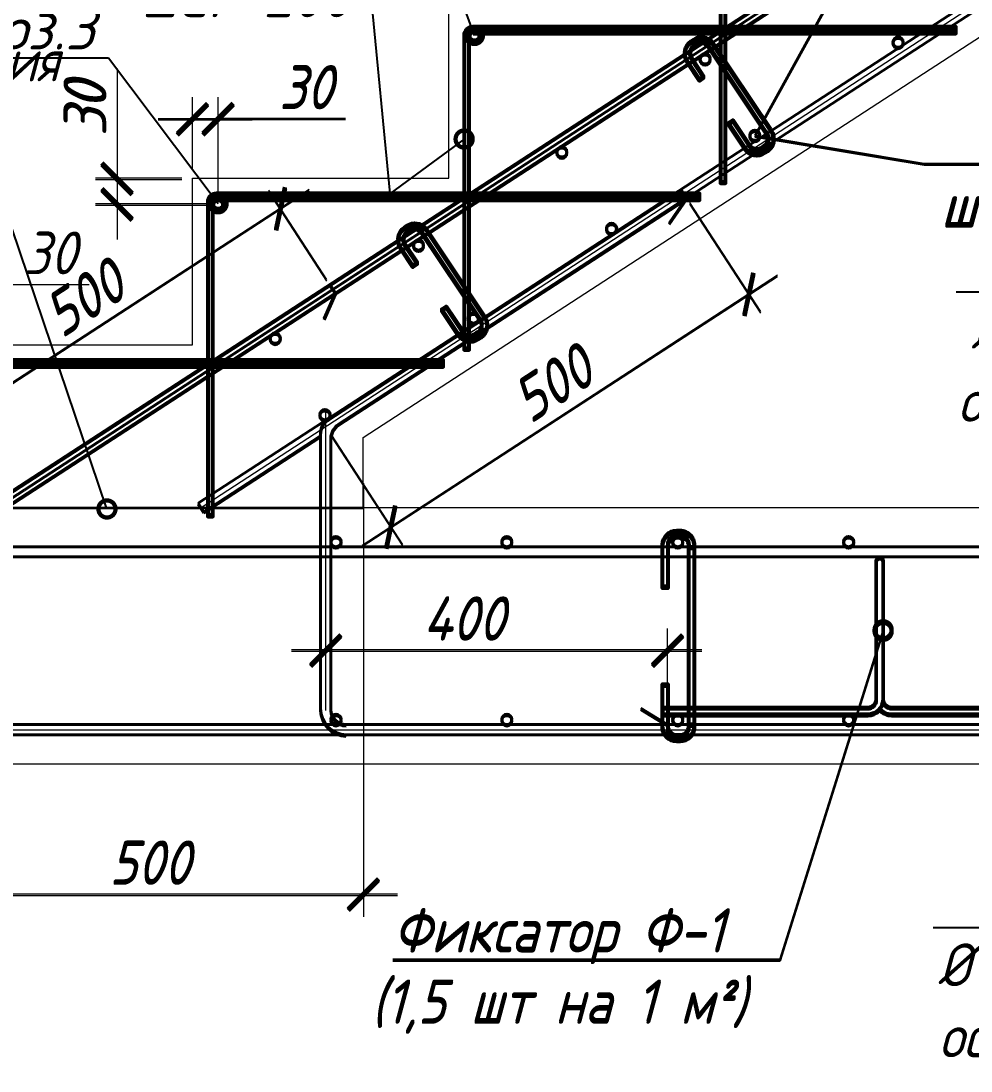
# Model space of a CAD drawing. Header units: millimetres. Extents: x 504091 to 2165846, y 135022 to 442887.
# Drawn here: x 1540402 to 1541514, y 249267 to 250496 of the extents above; entities that cross this region are included whole.
import ezdxf
from ezdxf import colors
from ezdxf.entities.mleader import LeaderData, LeaderLine
from ezdxf.math import Vec2, Vec3

# ---------------------------------------------------------------- set-up
doc = ezdxf.new("R2010")
doc.units = ezdxf.units.MM
doc.layers.get('Defpoints').update_dxf_attribs({"color": 255})
doc.layers.add('!Defpoints', color=255, linetype='Continuous', lineweight=5, plot=False)
for name, color, linetype, lineweight in [('Арматура 12', 26, 'Continuous', 50), ('К_Арматура 8', 134, 'Continuous', 50), ('КР_Арматура 12', 174, 'Continuous', 40), ('Монолит тонкий', 204, 'Continuous', 9), ('Размер', 7, 'Continuous', 13), ('Размеры КР', 164, 'Continuous', 9)]:
    doc.layers.add(name, color=color, linetype=linetype, lineweight=lineweight)
doc.layers.add('Контур', color=7, linetype='Continuous')
doc.styles.add('GOST 2.304_new', font='isocpeur.ttf', dxfattribs={"width": 0.9, "oblique": 15})
doc.linetypes.add('зигзаг', pattern='A,0.00254,-5.08,[131,ltypeshp.shx,S=5.08,R=0,X=-5.08,Y=0],-10.16,[131,ltypeshp.shx,S=5.08,R=180,X=5.08,Y=0],-5.08', length=20.32254)
doc.dimstyles.new('SPDS 1_20', dxfattribs={"dimscale": 20, "dimtxt": 2.5, "dimasz": 1.77, "dimexe": 1.25, "dimexo": 0.625, "dimtad": 1, "dimdec": 0, "dimrnd": 0.001, "dimtxsty": 'GOST 2.304_new', "dimblk": 'ARCHTICK', "dimcen": 2.5, "dimdle": 2, "dimclrt": 256, "dimadec": 0, "dimazin": 2, "dimtfac": 0.75, "dimtdec": 0, "dimtmove": 1, "dimatfit": 3, "dimfxl": 0, "dimtolj": 1, "dimlwd": 9, "dimlwe": 9, "dimarcsym": 0})

# ---------------------------------------------------------------- blocks, each defined once
blk = doc.blocks.new('_DotSmall')
at = {"color": 0, "linetype": 'ByBlock', "lineweight": 35, "const_width": 0.5}
blk.add_lwpolyline([(-0.0625, 0, 1), (0.0625, 0, 1)], format="xyb", close=True, dxfattribs=at)
blk = doc.blocks.new('_ArchTick')
at = {"color": 0, "linetype": 'ByBlock', "const_width": 0.15}
blk.add_lwpolyline([(-0.5, -0.5), (0.5, 0.5)], dxfattribs=at)
blk = doc.blocks.new('*D5009')
at = {"layer": 'Defpoints', "color": 0, "lineweight": 20, "transparency": 16777216}
for p in [(1540758.7, 249760), (1540758.7, 249740.8), (1541158.7, 249663.6)]:
    blk.add_point(p, dxfattribs=at)
at = {"layer": 'Контур', "color": 0, "lineweight": 9, "transparency": 16777216}
for p, q in [((1540758.7, 249753.3), (1540758.7, 249785)), ((1541158.7, 249676.1), (1541158.7, 249785)), ((1541198.7, 249760), (1540718.7, 249760))]:
    blk.add_line(p, q, dxfattribs=at)
at = {"layer": 'Контур', "color": 0, "lineweight": 9, "transparency": 16777216, "xscale": 35.4, "yscale": 35.4, "zscale": 35.4, "rotation": 180}
blk.add_blockref('_ArchTick', (1540758.7, 249760), dxfattribs=at)
at = {"layer": 'Контур', "color": 0, "lineweight": 9, "transparency": 16777216, "xscale": 35.4, "yscale": 35.4, "zscale": 35.4}
blk.add_blockref('_ArchTick', (1541158.7, 249760), dxfattribs=at)
at = {"layer": 'Контур', "lineweight": 20, "transparency": 16777216, "insert": (1540920.4, 249797.5), "char_height": 50, "attachment_point": 5, "style": 'GOST 2.304_new'}
blk.add_mtext('\\A1;400', dxfattribs=at)
blk = doc.blocks.new('*D5010')
at = {"layer": 'Defpoints', "color": 0, "lineweight": 20, "transparency": 16777216}
for p in [(1540302.7, 250021.8), (1540802.7, 249967.5), (1540802.7, 249474.4)]:
    blk.add_point(p, dxfattribs=at)
at = {"layer": 'Размеры КР', "color": 0, "lineweight": 9, "transparency": 16777216}
for p, q in [((1540302.7, 250009.3), (1540302.7, 249449.4)), ((1540802.7, 249955), (1540802.7, 249449.4)), ((1540262.7, 249474.4), (1540842.7, 249474.4))]:
    blk.add_line(p, q, dxfattribs=at)
at = {"layer": 'Размеры КР', "color": 0, "lineweight": 9, "transparency": 16777216, "xscale": 35.4, "yscale": 35.4, "zscale": 35.4, "rotation": 180}
blk.add_blockref('_ArchTick', (1540302.7, 249474.4), dxfattribs=at)
at = {"layer": 'Размеры КР', "color": 0, "lineweight": 9, "transparency": 16777216, "xscale": 35.4, "yscale": 35.4, "zscale": 35.4}
blk.add_blockref('_ArchTick', (1540802.7, 249474.4), dxfattribs=at)
at = {"layer": 'Размеры КР', "lineweight": 20, "transparency": 16777216, "insert": (1540552.7, 249511.9), "char_height": 50, "attachment_point": 5, "style": 'GOST 2.304_new'}
blk.add_mtext('\\A1;500', dxfattribs=at)
blk = doc.blocks.new('A$C087e266e')
at = {"layer": 'К_Арматура 8', "ltscale": 40}
for p, q in [((-29.1, 68.4), (-29.1, -93.2)), ((-21.1, 68.4), (-21.1, -93.2)), ((-279.1, -103.2), (-39.1, -103.2)), ((-279.1, -103.2), (-279.1, -111.2)), ((228.9, -103.2), (-11.1, -103.2)), ((228.9, -103.2), (228.9, -111.2)), ((-279.1, -111.2), (-39.1, -111.2)), ((228.9, -111.2), (-11.1, -111.2))]:
    blk.add_line(p, q, dxfattribs=at)
for centre, radius, start, end in [((-25.1, 68.4), 4, 0, 180), ((-39.1, -93.2), 10, 270, 0), ((-11.1, -93.2), 18, 180, 270), ((-11.1, -93.2), 10, 180, 270), ((-39.1, -93.2), 18, 270, 321.0576)]:
    blk.add_arc(centre, radius, start, end, dxfattribs=at)
blk = doc.blocks.new('*D5028')
at = {"layer": 'Defpoints', "color": 0, "lineweight": 20, "transparency": 16777216}
for p in [(1540632.7, 250381.8), (1540602.7, 250311.9), (1540632.7, 250281.9)]:
    blk.add_point(p, dxfattribs=at)
at = {"layer": 'Контур', "color": 0, "lineweight": 9, "transparency": 16777216}
for p, q in [((1540602.7, 250324.4), (1540602.7, 250406.8)), ((1540632.7, 250294.4), (1540632.7, 250406.8)), ((1540562.7, 250381.8), (1540672.7, 250381.8)), ((1540781.7, 250381.8), (1540632.7, 250381.8))]:
    blk.add_line(p, q, dxfattribs=at)
at = {"layer": 'Контур', "color": 0, "lineweight": 9, "transparency": 16777216, "xscale": 35.4, "yscale": 35.4, "zscale": 35.4, "rotation": 180}
blk.add_blockref('_ArchTick', (1540602.7, 250381.8), dxfattribs=at)
at = {"layer": 'Контур', "color": 0, "lineweight": 9, "transparency": 16777216, "xscale": 35.4, "yscale": 35.4, "zscale": 35.4}
blk.add_blockref('_ArchTick', (1540632.7, 250381.8), dxfattribs=at)
at = {"layer": 'Контур', "lineweight": 20, "transparency": 16777216, "insert": (1540735.5, 250419.3), "char_height": 50, "attachment_point": 5, "style": 'GOST 2.304_new'}
blk.add_mtext('\\A1;30', dxfattribs=at)
blk = doc.blocks.new('*D5029')
at = {"layer": 'Defpoints', "color": 0, "lineweight": 20, "transparency": 16777216}
for p in [(1540602.7, 250311.9), (1540514.4, 250281.9), (1540632.7, 250281.9)]:
    blk.add_point(p, dxfattribs=at)
at = {"layer": 'Контур', "color": 0, "lineweight": 9, "transparency": 16777216}
for p, q in [((1540514.4, 250440.3), (1540514.4, 250311.9)), ((1540514.4, 250351.9), (1540514.4, 250241.9)), ((1540590.2, 250311.9), (1540489.4, 250311.9)), ((1540620.2, 250281.9), (1540489.4, 250281.9))]:
    blk.add_line(p, q, dxfattribs=at)
at = {"layer": 'Контур', "color": 0, "lineweight": 9, "transparency": 16777216, "xscale": 35.4, "yscale": 35.4, "zscale": 35.4}
for p, rotation in [((1540514.4, 250311.9), 90), ((1540514.4, 250281.9), 270)]:
    blk.add_blockref('_ArchTick', p, dxfattribs=dict(at, rotation=rotation))
at = {"layer": 'Контур', "lineweight": 20, "transparency": 16777216, "insert": (1540476.9, 250394.1), "char_height": 50, "attachment_point": 5, "rotation": 90, "style": 'GOST 2.304_new'}
blk.add_mtext('\\A1;30', dxfattribs=at)
blk = doc.blocks.new('*D5038')
at = {"layer": 'Defpoints', "color": 0, "lineweight": 20, "transparency": 16777216}
for p in [(1540332.7, 250186.9), (1540302.7, 250116.9), (1540332.7, 250086.9)]:
    blk.add_point(p, dxfattribs=at)
at = {"layer": 'Контур', "color": 0, "lineweight": 9, "transparency": 16777216}
for p, q in [((1540302.7, 250129.4), (1540302.7, 250211.9)), ((1540332.7, 250099.4), (1540332.7, 250211.9)), ((1540262.7, 250186.9), (1540372.7, 250186.9)), ((1540481.7, 250186.9), (1540332.7, 250186.9))]:
    blk.add_line(p, q, dxfattribs=at)
at = {"layer": 'Контур', "color": 0, "lineweight": 9, "transparency": 16777216, "xscale": 35.4, "yscale": 35.4, "zscale": 35.4, "rotation": 180}
blk.add_blockref('_ArchTick', (1540302.7, 250186.9), dxfattribs=at)
at = {"layer": 'Контур', "color": 0, "lineweight": 9, "transparency": 16777216, "xscale": 35.4, "yscale": 35.4, "zscale": 35.4}
blk.add_blockref('_ArchTick', (1540332.7, 250186.9), dxfattribs=at)
at = {"layer": 'Контур', "lineweight": 20, "transparency": 16777216, "insert": (1540435.5, 250224.4), "char_height": 50, "attachment_point": 5, "style": 'GOST 2.304_new'}
blk.add_mtext('\\A1;30', dxfattribs=at)
blk = doc.blocks.new('*D5052')
at = {"layer": 'Defpoints', "color": 0, "lineweight": 20, "transparency": 16777216}
for p in [(1540766.9, 250182.9), (1540286.6, 250004.4), (1540347.7, 249910.4)]:
    blk.add_point(p, dxfattribs=at)
at = {"layer": 'Размеры КР', "color": 0, "lineweight": 9, "transparency": 16777216}
for p, q in [((1540739.3, 250298.7), (1540253, 249982.6)), ((1540760.1, 250193.4), (1540692.2, 250297.8)), ((1540340.8, 249920.9), (1540272.9, 250025.4))]:
    blk.add_line(p, q, dxfattribs=at)
at = {"layer": 'Размеры КР', "color": 0, "lineweight": 9, "transparency": 16777216, "xscale": 35.4, "yscale": 35.4, "zscale": 35.4}
for p, rotation in [((1540705.8, 250276.9), 33.01986068878761), ((1540286.6, 250004.4), 213.0198606887876)]:
    blk.add_blockref('_ArchTick', p, dxfattribs=dict(at, rotation=rotation))
at = {"layer": 'Размеры КР', "lineweight": 20, "transparency": 16777216, "insert": (1540475.7, 250172.1), "char_height": 50, "attachment_point": 5, "rotation": 33.0199, "style": 'GOST 2.304_new'}
blk.add_mtext('\\A1;500', dxfattribs=at)
blk = doc.blocks.new('*D5053')
at = {"layer": 'Defpoints', "color": 0, "lineweight": 20, "transparency": 16777216}
for p in [(1541177.8, 250293.9), (1541253.9, 250176.8), (1540758.7, 250021.5)]:
    blk.add_point(p, dxfattribs=at)
at = {"layer": 'Размеры КР', "color": 0, "lineweight": 9, "transparency": 16777216}
for p, q in [((1541184.6, 250283.4), (1541267.5, 250155.8)), ((1540801.2, 249882.6), (1541287.4, 250198.6)), ((1540765.5, 250011), (1540848.4, 249883.4))]:
    blk.add_line(p, q, dxfattribs=at)
at = {"layer": 'Размеры КР', "color": 0, "lineweight": 9, "transparency": 16777216, "xscale": 35.4, "yscale": 35.4, "zscale": 35.4}
for p, rotation in [((1541253.9, 250176.8), 33.01986068879514), ((1540834.8, 249904.4), 213.0198606887951)]:
    blk.add_blockref('_ArchTick', p, dxfattribs=dict(at, rotation=rotation))
at = {"layer": 'Размеры КР', "lineweight": 20, "transparency": 16777216, "insert": (1541023.9, 250072), "char_height": 50, "attachment_point": 5, "rotation": 33.0199, "style": 'GOST 2.304_new'}
blk.add_mtext('\\A1;500', dxfattribs=at)
blk = doc.blocks.new('*D5059')
at = {"layer": 'Defpoints', "color": 0, "lineweight": 20, "transparency": 16777216}
for p in [(1540758.7, 249758.2), (1540758.7, 249739), (1541158.7, 249661.8)]:
    blk.add_point(p, dxfattribs=at)
at = {"layer": 'Контур', "color": 0, "lineweight": 9, "transparency": 16777216}
for p, q in [((1540758.7, 249751.5), (1540758.7, 249783.2)), ((1541158.7, 249674.3), (1541158.7, 249783.2)), ((1541198.7, 249758.2), (1540718.7, 249758.2))]:
    blk.add_line(p, q, dxfattribs=at)
at = {"layer": 'Контур', "color": 0, "lineweight": 9, "transparency": 16777216, "xscale": 35.4, "yscale": 35.4, "zscale": 35.4, "rotation": 180}
blk.add_blockref('_ArchTick', (1540758.7, 249758.2), dxfattribs=at)
at = {"layer": 'Контур', "color": 0, "lineweight": 9, "transparency": 16777216, "xscale": 35.4, "yscale": 35.4, "zscale": 35.4}
blk.add_blockref('_ArchTick', (1541158.7, 249758.2), dxfattribs=at)
at = {"layer": 'Контур', "lineweight": 20, "transparency": 16777216, "insert": (1540920.4, 249795.7), "char_height": 50, "attachment_point": 5, "style": 'GOST 2.304_new'}
blk.add_mtext('\\A1;400', dxfattribs=at)
blk = doc.blocks.new('*D5060')
at = {"layer": 'Defpoints', "color": 0, "lineweight": 20, "transparency": 16777216}
for p in [(1540302.7, 250020), (1540802.7, 249965.7), (1540802.7, 249472.6)]:
    blk.add_point(p, dxfattribs=at)
at = {"layer": 'Размеры КР', "color": 0, "lineweight": 9, "transparency": 16777216}
for p, q in [((1540302.7, 250007.5), (1540302.7, 249447.6)), ((1540802.7, 249953.2), (1540802.7, 249447.6)), ((1540262.7, 249472.6), (1540842.7, 249472.6))]:
    blk.add_line(p, q, dxfattribs=at)
at = {"layer": 'Размеры КР', "color": 0, "lineweight": 9, "transparency": 16777216, "xscale": 35.4, "yscale": 35.4, "zscale": 35.4, "rotation": 180}
blk.add_blockref('_ArchTick', (1540302.7, 249472.6), dxfattribs=at)
at = {"layer": 'Размеры КР', "color": 0, "lineweight": 9, "transparency": 16777216, "xscale": 35.4, "yscale": 35.4, "zscale": 35.4}
blk.add_blockref('_ArchTick', (1540802.7, 249472.6), dxfattribs=at)
at = {"layer": 'Размеры КР', "lineweight": 20, "transparency": 16777216, "insert": (1540552.7, 249510.1), "char_height": 50, "attachment_point": 5, "style": 'GOST 2.304_new'}
blk.add_mtext('\\A1;500', dxfattribs=at)
blk = doc.blocks.new('*D5061')
at = {"layer": 'Defpoints', "color": 0, "lineweight": 20, "transparency": 16777216}
for p in [(1540632.7, 250380), (1540602.7, 250310.1), (1540632.7, 250280.1)]:
    blk.add_point(p, dxfattribs=at)
at = {"layer": 'Контур', "color": 0, "lineweight": 9, "transparency": 16777216}
for p, q in [((1540602.7, 250322.6), (1540602.7, 250405)), ((1540632.7, 250292.6), (1540632.7, 250405)), ((1540562.7, 250380), (1540672.7, 250380)), ((1540781.7, 250380), (1540632.7, 250380))]:
    blk.add_line(p, q, dxfattribs=at)
at = {"layer": 'Контур', "color": 0, "lineweight": 9, "transparency": 16777216, "xscale": 35.4, "yscale": 35.4, "zscale": 35.4, "rotation": 180}
blk.add_blockref('_ArchTick', (1540602.7, 250380), dxfattribs=at)
at = {"layer": 'Контур', "color": 0, "lineweight": 9, "transparency": 16777216, "xscale": 35.4, "yscale": 35.4, "zscale": 35.4}
blk.add_blockref('_ArchTick', (1540632.7, 250380), dxfattribs=at)
at = {"layer": 'Контур', "lineweight": 20, "transparency": 16777216, "insert": (1540735.5, 250417.5), "char_height": 50, "attachment_point": 5, "style": 'GOST 2.304_new'}
blk.add_mtext('\\A1;30', dxfattribs=at)
blk = doc.blocks.new('*D5062')
at = {"layer": 'Defpoints', "color": 0, "lineweight": 20, "transparency": 16777216}
for p in [(1540602.7, 250310.1), (1540514.4, 250280.1), (1540632.7, 250280.1)]:
    blk.add_point(p, dxfattribs=at)
at = {"layer": 'Контур', "color": 0, "lineweight": 9, "transparency": 16777216}
for p, q in [((1540514.4, 250438.5), (1540514.4, 250310.1)), ((1540514.4, 250350.1), (1540514.4, 250240.1)), ((1540590.2, 250310.1), (1540489.4, 250310.1)), ((1540620.2, 250280.1), (1540489.4, 250280.1))]:
    blk.add_line(p, q, dxfattribs=at)
at = {"layer": 'Контур', "color": 0, "lineweight": 9, "transparency": 16777216, "xscale": 35.4, "yscale": 35.4, "zscale": 35.4}
for p, rotation in [((1540514.4, 250310.1), 90), ((1540514.4, 250280.1), 270)]:
    blk.add_blockref('_ArchTick', p, dxfattribs=dict(at, rotation=rotation))
at = {"layer": 'Контур', "lineweight": 20, "transparency": 16777216, "insert": (1540476.9, 250392.3), "char_height": 50, "attachment_point": 5, "rotation": 90, "style": 'GOST 2.304_new'}
blk.add_mtext('\\A1;30', dxfattribs=at)
blk = doc.blocks.new('*D5056')
at = {"layer": 'Defpoints', "color": 0, "lineweight": 20, "transparency": 16777216}
for p in [(1540766.9, 250181.1), (1540286.6, 250002.6), (1540347.7, 249908.6)]:
    blk.add_point(p, dxfattribs=at)
at = {"layer": 'Размеры КР', "color": 0, "lineweight": 9, "transparency": 16777216}
for p, q in [((1540739.3, 250296.9), (1540253, 249980.8)), ((1540760.1, 250191.5), (1540692.2, 250296)), ((1540340.8, 249919.1), (1540272.9, 250023.6))]:
    blk.add_line(p, q, dxfattribs=at)
at = {"layer": 'Размеры КР', "color": 0, "lineweight": 9, "transparency": 16777216, "xscale": 35.4, "yscale": 35.4, "zscale": 35.4}
for p, rotation in [((1540705.8, 250275.1), 33.01986068878761), ((1540286.6, 250002.6), 213.0198606887876)]:
    blk.add_blockref('_ArchTick', p, dxfattribs=dict(at, rotation=rotation))
at = {"layer": 'Размеры КР', "lineweight": 20, "transparency": 16777216, "insert": (1540475.7, 250170.3), "char_height": 50, "attachment_point": 5, "rotation": 33.0199, "style": 'GOST 2.304_new'}
blk.add_mtext('\\A1;500', dxfattribs=at)
blk = doc.blocks.new('*D5057')
at = {"layer": 'Defpoints', "color": 0, "lineweight": 20, "transparency": 16777216}
for p in [(1541177.8, 250292.1), (1541253.9, 250174.9), (1540758.7, 250019.7)]:
    blk.add_point(p, dxfattribs=at)
at = {"layer": 'Размеры КР', "color": 0, "lineweight": 9, "transparency": 16777216}
for p, q in [((1541184.6, 250281.6), (1541267.5, 250154)), ((1540801.2, 249880.8), (1541287.4, 250196.7)), ((1540765.5, 250009.2), (1540848.4, 249881.6))]:
    blk.add_line(p, q, dxfattribs=at)
at = {"layer": 'Размеры КР', "color": 0, "lineweight": 9, "transparency": 16777216, "xscale": 35.4, "yscale": 35.4, "zscale": 35.4}
for p, rotation in [((1541253.9, 250174.9), 33.01986068879514), ((1540834.8, 249902.6), 213.0198606887951)]:
    blk.add_blockref('_ArchTick', p, dxfattribs=dict(at, rotation=rotation))
at = {"layer": 'Размеры КР', "lineweight": 20, "transparency": 16777216, "insert": (1541023.9, 250070.2), "char_height": 50, "attachment_point": 5, "rotation": 33.0199, "style": 'GOST 2.304_new'}
blk.add_mtext('\\A1;500', dxfattribs=at)

msp = doc.modelspace()

# ---------------------------------------------------------------- linework, layer by layer
at = {"layer": '!Defpoints', "lineweight": 15, "ltscale": 100}
for p, q in [((1540347.6576, 249910.4127), (1543065.3933, 251676.6706)), ((1540347.6576, 249908.5884), (1543065.3933, 251674.8462)), ((1540612.7292, 249926.6706), (1543305.449, 251676.6706)), ((1540758.6667, 249690.9525), (1540758.6667, 250039.9623)), ((1540758.6667, 249689.1281), (1540758.6667, 250038.138)), ((1536942.2579, 249666.4674), (1544062.6958, 249666.4674))]:
    msp.add_line(p, q, dxfattribs=at)
at = {"layer": 'Арматура 12', "lineweight": 53, "ltscale": 20}
for points in [[(1541232.6576, 250677.8198), (1541796.0467, 250677.8198), (1541796.0467, 250683.8198), (1541230.6576, 250683.8198, 0.414213562), (1541220.6576, 250673.8198), (1541220.6576, 250307.7735), (1541226.6576, 250307.7735), (1541226.6576, 250671.8198)], [(1541232.6576, 250675.9955), (1541796.0467, 250675.9955), (1541796.0467, 250681.9955), (1541230.6576, 250681.9955, 0.414213562), (1541220.6576, 250671.9955), (1541220.6576, 250305.9492), (1541226.6576, 250305.9492), (1541226.6576, 250669.9955)], [(1540932.6576, 250482.8496), (1541496.0467, 250482.8496), (1541496.0467, 250488.8496), (1540930.6576, 250488.8496, 0.414213562), (1540920.6576, 250478.8496), (1540920.6576, 250112.8033), (1540926.6576, 250112.8033), (1540926.6576, 250476.8496)], [(1540932.6576, 250481.0253), (1541496.0467, 250481.0253), (1541496.0467, 250487.0253), (1540930.6576, 250487.0253, 0.414213562), (1540920.6576, 250477.0253), (1540920.6576, 250110.979), (1540926.6576, 250110.979), (1540926.6576, 250475.0253)], [(1541206.0769, 250467.734, 0.385584486), (1541192.741, 250469.3234), (1541189.5448, 250467.1855, 0.414213562), (1541186.655, 250452.6202), (1541200.9207, 250431.0264), (1541195.9335, 250427.6906), (1541181.6678, 250449.2843, -0.414213562), (1541186.209, 250472.1727), (1541189.4052, 250474.3106, -0.394921318), (1541211.0613, 250471.074, -0.242110317)], [(1541206.0769, 250465.9097, 0.385584486), (1541192.741, 250467.4991), (1541189.5448, 250465.3612, 0.414213562), (1541186.655, 250450.7959), (1541200.9207, 250429.2021), (1541195.9335, 250425.8662), (1541181.6678, 250447.46, -0.414213562), (1541186.209, 250470.3484), (1541189.4052, 250472.4863, -0.394921318), (1541211.0613, 250469.2497, -0.242110317)], [(1541279.1367, 250369.3065), (1541280.1131, 250367.8468, -0.414213562), (1541275.5719, 250344.9585), (1541272.3757, 250342.8206, -0.414213562), (1541249.4873, 250347.3618), (1541230.1176, 250376.4925), (1541235.1048, 250379.8284), (1541254.4745, 250350.6976, 0.414213562), (1541269.0398, 250347.8078), (1541272.236, 250349.9457, 0.414213562), (1541275.1259, 250364.511), (1541274.1495, 250365.9707)], [(1541279.1367, 250367.4822), (1541280.1131, 250366.0225, -0.414213562), (1541275.5719, 250343.1341), (1541272.3757, 250340.9963, -0.414213562), (1541249.4873, 250345.5375), (1541230.1176, 250374.6682), (1541235.1048, 250378.0041), (1541254.4745, 250348.8733, 0.414213562), (1541269.0398, 250345.9835), (1541272.236, 250348.1213, 0.414213562), (1541275.1259, 250362.6867), (1541274.1495, 250364.1464)], [(1540632.6576, 250287.8795), (1541196.0467, 250287.8795), (1541196.0467, 250293.8795), (1540630.6576, 250293.8795, 0.414213562), (1540620.6576, 250283.8795), (1540620.6576, 249917.8332), (1540626.6576, 249917.8332), (1540626.6576, 250281.8795)], [(1540632.6576, 250286.0551), (1541196.0467, 250286.0551), (1541196.0467, 250292.0551), (1540630.6576, 250292.0551, 0.414213562), (1540620.6576, 250282.0551), (1540620.6576, 249916.0089), (1540626.6576, 249916.0089), (1540626.6576, 250280.0551)], [(1540870.6842, 250249.7621, 0.385584486), (1540857.3484, 250251.3515), (1540854.1522, 250249.2136, 0.414213562), (1540851.2623, 250234.6483), (1540865.528, 250213.0545), (1540860.5408, 250209.7187), (1540846.2751, 250231.3125, -0.414213562), (1540850.8163, 250254.2008), (1540854.0125, 250256.3387, -0.394921318), (1540875.6686, 250253.1021, -0.242110317)], [(1540870.6842, 250247.9378, 0.385584486), (1540857.3484, 250249.5272), (1540854.1522, 250247.3893, 0.414213562), (1540851.2623, 250232.824), (1540865.528, 250211.2302), (1540860.5408, 250207.8944), (1540846.2751, 250229.4881, -0.414213562), (1540850.8163, 250252.3765), (1540854.0125, 250254.5144, -0.394921318), (1540875.6686, 250251.2778, -0.242110317)], [(1540943.744, 250151.3346), (1540944.7204, 250149.8749, -0.414213562), (1540940.1792, 250126.9866), (1540936.983, 250124.8487, -0.414213562), (1540914.0946, 250129.3899), (1540894.7249, 250158.5206), (1540899.7121, 250161.8565), (1540919.0818, 250132.7258, 0.414213562), (1540933.6472, 250129.8359), (1540936.8433, 250131.9738, 0.414213562), (1540939.7332, 250146.5391), (1540938.7568, 250147.9988)], [(1540943.744, 250149.5103), (1540944.7204, 250148.0506, -0.414213562), (1540940.1792, 250125.1623), (1540936.983, 250123.0244, -0.414213562), (1540914.0946, 250127.5656), (1540894.7249, 250156.6963), (1540899.7121, 250160.0322), (1540919.0818, 250130.9014, 0.414213562), (1540933.6472, 250128.0116), (1540936.8433, 250130.1495, 0.414213562), (1540939.7332, 250144.7148), (1540938.7568, 250146.1745)], [(1540332.6576, 250092.9093), (1540896.0467, 250092.9093), (1540896.0467, 250098.9093), (1540330.6576, 250098.9093, 0.414213562), (1540320.6576, 250088.9093), (1540320.6576, 249926.6706), (1540326.6576, 249926.6706), (1540326.6576, 250086.9093)], [(1540332.6576, 250091.085), (1540896.0467, 250091.085), (1540896.0467, 250097.085), (1540330.6576, 250097.085, 0.414213562), (1540320.6576, 250087.085), (1540320.6576, 249924.8462), (1540326.6576, 249924.8462), (1540326.6576, 250085.085)], [(1541183.8076, 249880.6603, 0.468919726), (1541173.3076, 249893.5642), (1541169.4623, 249893.5642, 0.414213562), (1541158.9623, 249883.0642), (1541158.9623, 249834.1486), (1541152.9623, 249834.1486), (1541152.9623, 249883.0642, -0.414213562), (1541169.4623, 249899.5642), (1541173.3076, 249899.5642, -0.450955437), (1541189.8076, 249880.6603, -0.242110317)], [(1541183.8076, 249878.836, 0.468919726), (1541173.3076, 249891.7399), (1541169.4623, 249891.7399, 0.414213562), (1541158.9623, 249881.2399), (1541158.9623, 249832.3243), (1541152.9623, 249832.3243), (1541152.9623, 249881.2399, -0.414213562), (1541169.4623, 249897.7399), (1541173.3076, 249897.7399, -0.450955437), (1541189.8076, 249878.836, -0.242110317)], [(1541189.8076, 249672.6603), (1541189.8076, 249670.9042, -0.414213562), (1541173.3076, 249654.4042), (1541169.4623, 249654.4042, -0.414213562), (1541152.9623, 249670.9042), (1541152.9623, 249719.8341), (1541158.9623, 249719.8341), (1541158.9623, 249670.9042, 0.414213562), (1541169.4623, 249660.4042), (1541173.3076, 249660.4042, 0.414213562), (1541183.8076, 249670.9042), (1541183.8076, 249672.6603)], [(1541189.8076, 249670.836), (1541189.8076, 249669.0799, -0.414213562), (1541173.3076, 249652.5799), (1541169.4623, 249652.5799, -0.414213562), (1541152.9623, 249669.0799), (1541152.9623, 249718.0098), (1541158.9623, 249718.0098), (1541158.9623, 249669.0799, 0.414213562), (1541169.4623, 249658.5799), (1541173.3076, 249658.5799, 0.414213562), (1541183.8076, 249669.0799), (1541183.8076, 249670.836)]]:
    msp.add_lwpolyline(points, format="xyb", dxfattribs=at)
for points in [[(1541211.0613, 250471.074), (1541279.2315, 250369.1573)], [(1541274.2455, 250365.8197), (1541206.0769, 250467.734)], [(1541274.2455, 250363.9954), (1541206.0769, 250465.9097)], [(1541211.0613, 250469.2497), (1541279.2315, 250367.333)], [(1540938.8528, 250147.8478), (1540870.6842, 250249.7621)], [(1540875.6686, 250253.1021), (1540943.8388, 250151.1854)], [(1540875.6686, 250251.2778), (1540943.8388, 250149.3611)], [(1540938.8528, 250146.0235), (1540870.6842, 250247.9378)]]:
    msp.add_lwpolyline(points, dxfattribs=at)
for points in [[(1541183.8076, 249672.6603), (1541183.8076, 249880.6603), (1541189.8076, 249880.6603), (1541189.8076, 249672.6603)], [(1541183.8076, 249670.836), (1541183.8076, 249878.836), (1541189.8076, 249878.836), (1541189.8076, 249670.836)]]:
    msp.add_lwpolyline(points, close=True, dxfattribs=at)
for centre in [(1540932.6576, 250478.8795), (1540932.6576, 250477.0551), (1540632.6576, 250281.8795), (1540632.6576, 250280.0551)]:
    msp.add_circle(centre, 6, dxfattribs=at)
at = {"layer": 'КР_Арматура 12', "ltscale": 12}
for p, q in [((1540350.759, 249919.5841), (1542978.6479, 251627.4504)), ((1540350.759, 249917.7598), (1542978.6479, 251625.6261)), ((1540609.4596, 249931.7014), (1543218.758, 251627.4858)), ((1540362.759, 249913.0713), (1542982.2047, 251615.4504)), ((1540362.759, 249911.247), (1542982.2047, 251613.6261)), ((1540773.768, 250024.174), (1543222.2603, 251615.4504)), ((1541174.423, 250298.8714), (1541180.9621, 250288.8096)), ((1540761.7681, 250030.6868), (1541171.9075, 250297.2366)), ((1540761.7681, 250028.8625), (1541171.9075, 250295.4123)), ((1540773.7681, 250024.174), (1541183.9075, 250290.7238)), ((1540773.7681, 250022.3497), (1541183.9075, 250288.8995)), ((1541180.9621, 250288.8096), (1541160.4524, 250259.313)), ((1541180.9621, 250286.9853), (1541160.4524, 250257.4887)), ((1541174.423, 250297.0471), (1541180.9621, 250286.9853)), ((1540770.1681, 250177.8467), (1540763.6289, 250187.9085)), ((1540770.1681, 250177.8467), (1540756.755, 250147.8101)), ((1540770.1681, 250176.0224), (1540756.755, 250145.9858)), ((1540770.1681, 250176.0224), (1540763.6289, 250186.0841)), ((1540615.9988, 249921.6397), (1540752.6667, 250010.4602)), ((1540615.9988, 249919.8153), (1540752.6667, 250008.6359)), ((1540752.6667, 249690.9525), (1540752.6667, 250013.9171)), ((1540752.6667, 249689.1281), (1540752.6667, 250012.0928)), ((1540764.6667, 249690.4674), (1540764.6667, 250007.4044)), ((1540764.6667, 249688.6431), (1540764.6667, 250005.58)), ((1540615.9988, 249921.6397), (1540609.4596, 249931.7014)), ((1540615.9988, 249919.8153), (1540609.4596, 249929.8771)), ((1536962.2579, 249880.6603), (1544062.6958, 249880.6603)), ((1544062.6958, 249880.6603), (1536962.2579, 249880.6603)), ((1536962.2579, 249868.6603), (1544062.6958, 249868.6603)), ((1544062.6958, 249868.6603), (1536962.2579, 249868.6603)), ((1541158.6667, 249672.4674), (1541127.3854, 249691.6001)), ((1541158.6667, 249670.6431), (1541127.3854, 249689.7757)), ((1540351.9879, 249672.4674), (1544062.6958, 249672.4674)), ((1541158.6667, 249672.4674), (1541158.6667, 249660.4674)), ((1544062.6958, 249660.4674), (1536962.2579, 249660.4674)), ((1541158.6667, 249670.6431), (1541158.6667, 249658.6431))]:
    msp.add_line(p, q, dxfattribs=at)
for centre in [(1541428.5668, 250471.1922), (1541428.5668, 250469.3679), (1541202.6632, 250451.7697), (1541202.6632, 250449.9453), (1541260.8705, 250362.2062), (1541260.8705, 250360.3819), (1541034.9668, 250342.7837), (1541034.9668, 250340.9594), (1541093.1741, 250253.2203), (1541093.1741, 250251.396), (1540867.2705, 250233.7978), (1540867.2705, 250231.9735), (1540931.486, 250148.3767), (1540931.486, 250146.5524), (1540699.5741, 250124.8118), (1540699.5741, 250122.9875), (1540757.7814, 250035.2484), (1540757.7814, 250033.4241), (1540770.6667, 249886.6603), (1540770.6667, 249884.836), (1540970.6667, 249886.6603), (1540970.6667, 249884.836), (1541170.6667, 249886.6603), (1541170.6667, 249884.836), (1541370.6667, 249886.6603), (1541370.6667, 249884.836), (1540770.6667, 249678.6603), (1540970.6667, 249678.6603), (1541170.6667, 249678.6603), (1541370.6667, 249678.6603), (1540770.6667, 249676.836), (1540970.6667, 249676.836), (1541170.6667, 249676.836), (1541370.6667, 249676.836)]:
    msp.add_circle(centre, 6, dxfattribs=at)
for centre, radius, start, end in [((1540772.6667, 250013.9171), 20, 123.0198607, 180), ((1540772.6667, 250012.0928), 20, 123.0198607, 180), ((1540784.6667, 250007.4044), 20, 123.0198607, 180), ((1540784.6667, 250005.58), 20, 123.0198607, 180), ((1540783.511, 249691.3022), 30.8463, 180.649628, 268.431497), ((1540783.511, 249689.4779), 30.8463, 180.649628, 268.431497), ((1540782.6667, 249690.4674), 18, 180, 270), ((1540782.6667, 249688.6431), 18, 180, 270)]:
    msp.add_arc(centre, radius, start, end, dxfattribs=at)
at = {"layer": 'Монолит тонкий', "lineweight": 15, "ltscale": 100}
for p, q in [((1540802.6576, 250008.363), (1543061.938, 251476.6706)), ((1540802.6576, 249926.6706), (1540802.6576, 250008.363)), ((1540802.6576, 249924.8462), (1540802.6576, 250006.5387)), ((1540802.6576, 249926.6706), (1543582.6958, 249926.6706)), ((1536942.2579, 249626.6706), (1544082.6958, 249626.6706))]:
    msp.add_line(p, q, dxfattribs=at)
msp.add_lwpolyline([(1540302.6576, 250116.9093), (1540602.6576, 250116.9093), (1540602.6576, 250311.8795), (1540902.6576, 250311.8795), (1540902.6576, 250506.8496), (1541202.6576, 250506.8496), (1541202.6576, 250701.8198), (1541502.6576, 250701.8198), (1541502.6576, 250896.7899), (1541802.6576, 250896.7899), (1541802.6576, 251091.7601), (1542102.6576, 251091.7601), (1542102.6576, 251286.7302), (1542402.6576, 251286.7302), (1542402.6576, 251481.7004), (1542702.6576, 251481.7004), (1542702.6576, 251676.6706)], dxfattribs=at)
at = {"layer": 'Размеры КР', "linetype": 'зигзаг', "lineweight": 20}
for p, q in [((1540802.6576, 249926.6706), (1540302.6576, 249926.6706)), ((1540802.6576, 249924.8462), (1540302.6576, 249924.8462))]:
    msp.add_line(p, q, dxfattribs=at)

# ---------------------------------------------------------------- block references
at = {"layer": 'Размеры КР', "lineweight": 20, "xscale": -1}
for p in [(1541381.9344, 249795.8705), (1541381.9344, 249794.0462)]:
    msp.add_blockref('A$C087e266e', p, dxfattribs=at)

# ---------------------------------------------------------------- dimensions: what is measured, and where the dimension line sits
at = {"layer": 'Контур', "lineweight": 20}
for base, p1, p2, picture, middle in [((1540632.6576, 250381.8375), (1540602.6576, 250311.8795), (1540632.6576, 250281.8795), '*D5028', (1540735.4519, 250396.2843)), ((1540632.6576, 250380.0132), (1540602.6576, 250310.0551), (1540632.6576, 250280.0551), '*D5061', (1540735.4519, 250394.46)), ((1540332.6576, 250186.8673), (1540302.6576, 250116.9093), (1540332.6576, 250086.9093), '*D5038', (1540435.4519, 250201.3141)), ((1540758.6667, 249759.9865), (1541158.6667, 249663.6001), (1540758.6667, 249740.8274), '*D5009', (1540920.3889, 249759.9865)), ((1540758.6667, 249758.1622), (1541158.6667, 249661.7758), (1540758.6667, 249739.0031), '*D5059', (1540920.3889, 249758.1622))]:
    dim = msp.add_linear_dim(base=base, p1=p1, p2=p2, dimstyle='SPDS 1_20', dxfattribs=at)
    dim.commit()
    dim.dimension.update_dxf_attribs({"geometry": picture, "text_midpoint": middle, "dimtype": 160})
for base, p1, p2, picture, middle in [((1540514.356, 250281.8795), (1540602.6576, 250311.8795), (1540632.6576, 250281.8795), '*D5029', (1540500.7755, 250394.1253)), ((1540514.356, 250280.0551), (1540602.6576, 250310.0551), (1540632.6576, 250280.0551), '*D5062', (1540500.7755, 250392.301))]:
    dim = msp.add_linear_dim(base=base, p1=p1, p2=p2, angle=90, dimstyle='SPDS 1_20', dxfattribs=at)
    dim.commit()
    dim.dimension.update_dxf_attribs({"geometry": picture, "text_midpoint": middle, "dimtype": 160})
at = {"layer": 'Размеры КР', "lineweight": 20}
for p1, p2, distance, picture, middle in [((1540766.8985, 250182.8776), (1540347.6576, 249910.4127), -112.1134, '*D5052', (1540475.7493, 250172.0932)), ((1540766.8985, 250181.0532), (1540347.6576, 249908.5884), -112.1134, '*D5056', (1540475.7493, 250170.2689)), ((1540758.6667, 250021.5154), (1541177.7524, 250293.8795), -139.6698, '*D5053', (1541023.8849, 250072.0299)), ((1540758.6667, 250019.6911), (1541177.7524, 250292.0551), -139.6698, '*D5057', (1541023.8849, 250070.2056))]:
    dim = msp.add_aligned_dim(p1=p1, p2=p2, distance=distance, dimstyle='SPDS 1_20', dxfattribs=at)
    dim.commit()
    dim.dimension.update_dxf_attribs({"geometry": picture, "text_midpoint": middle})
for base, p1, p2, picture, middle in [((1540802.6576, 249474.4392), (1540302.6576, 250021.7899), (1540802.6576, 249967.5168), '*D5010', (1540552.6576, 249511.9392)), ((1540802.6576, 249472.6149), (1540302.6576, 250019.9656), (1540802.6576, 249965.6925), '*D5060', (1540552.6576, 249510.1149))]:
    dim = msp.add_linear_dim(base=base, p1=p1, p2=p2, dimstyle='SPDS 1_20', dxfattribs=at)
    dim.commit()
    dim.dimension.update_dxf_attribs({"geometry": picture, "text_midpoint": middle})

# ---------------------------------------------------------------- leaders
at = {"layer": 'Размер', "ltscale": 20}
ml = msp.add_multileader_mtext('Standard', dxfattribs=at)
ml.set_content('\\A1;{\\W1;поз.3}', color=256, style='GOST 2.304_new')
ml.set_leader_properties()
ml.set_arrow_properties(name='DOTSMALL')
ml.build(insert=Vec2(0, 0))
ml.multileader.update_dxf_attribs({"text_left_attachment_type": 6, "text_right_attachment_type": 6, "dogleg_length": 4, "arrow_head_size": 40})
ctx = ml.context
ctx.base_point, ctx.char_height, ctx.arrow_head_size, ctx.landing_gap_size, ctx.plane_origin = Vec3(1540697.8766, 250649.3954), 50, 40, 0, Vec3(1494872.7868, 541814.6486)
ctx.left_attachment, ctx.right_attachment, ctx.text_align_type = 6, 6, 1
notes = []
notes.append((ctx, [(0, (1, 1, 0), (1540871.1523, 250649.3954), (-1, 0), 8, [(0, [(1540932.6576, 250478.8795)], 0, [])])]))
ctx.mtext.insert, ctx.mtext.rotation, ctx.mtext.width, ctx.mtext.alignment, ctx.mtext.flow_direction = Vec3(1540780.5145, 250709.3954), 6.283185307, 511.854399, 2, 5
ml = msp.add_multileader_mtext('Standard', dxfattribs=at)
ml.set_content('\\A1;{\\W1;поз.6\\Pшаг 200}', color=256, style='GOST 2.304_new')
ml.set_leader_properties()
ml.set_arrow_properties(name='DOTSMALL')
ml.build(insert=Vec2(0, 0))
ml.multileader.update_dxf_attribs({"text_left_attachment_type": 6, "text_right_attachment_type": 6, "dogleg_length": 4, "arrow_head_size": 40})
ctx = ml.context
ctx.base_point, ctx.char_height, ctx.arrow_head_size, ctx.landing_gap_size, ctx.plane_origin = Vec3(1540531.4862, 250573.5854), 50, 40, 0, Vec3(1494830.0732, 541644.3398)
ctx.left_attachment, ctx.right_attachment, ctx.text_align_type = 6, 6, 1
notes.append((ctx, [(0, (1, 1, 0), (1540807.2618, 250573.5854), (-1, 0), 8, [(1, [(1540920.6576, 250357.6474), (1540834.0517, 250293.8795)], 0, [])])]))
ctx.mtext.insert, ctx.mtext.rotation, ctx.mtext.width, ctx.mtext.alignment, ctx.mtext.flow_direction = Vec3(1540665.374, 250633.5854), 6.283185307, 511.854399, 2, 5
ml = msp.add_multileader_mtext('Standard', dxfattribs=at)
ml.set_content('\\A1;{\\W1;поз.3\\Pшаг 200}', color=256, style='GOST 2.304_new')
ml.set_leader_properties()
ml.set_arrow_properties(name='DOTSMALL')
ml.build(insert=Vec2(0, 0))
ml.multileader.update_dxf_attribs({"text_left_attachment_type": 6, "text_right_attachment_type": 6, "dogleg_length": 4, "arrow_head_size": 40})
ctx = ml.context
ctx.base_point, ctx.char_height, ctx.arrow_head_size, ctx.landing_gap_size, ctx.plane_origin = Vec3(1541467.0409, 250329.1969), 50, 40, 0, Vec3(1495767.0991, 541424.6116)
ctx.left_attachment, ctx.right_attachment, ctx.text_align_type = 6, 6, 1
notes.append((ctx, [(1, (1, 1, 0), (1541459.0409, 250329.1969), (1, 0), 8, [(0, [(1541370.3595, 250560.7556), (1541260.8705, 250362.2062)], 0, [])])]))
ctx.mtext.insert, ctx.mtext.rotation, ctx.mtext.width, ctx.mtext.alignment, ctx.mtext.flow_direction = Vec3(1541600.9288, 250389.1969), 6.283185307, 511.854399, 2, 5
ml = msp.add_multileader_mtext('Standard', dxfattribs=at)
ml.set_content('\\A1;{\\W1;поз.3\\Pшаг 200}', color=256, style='GOST 2.304_new')
ml.set_leader_properties()
ml.set_arrow_properties(name='DOTSMALL')
ml.build(insert=Vec2(0, 0))
ml.multileader.update_dxf_attribs({"text_left_attachment_type": 6, "text_right_attachment_type": 6, "dogleg_length": 4, "arrow_head_size": 40})
ctx = ml.context
ctx.base_point, ctx.char_height, ctx.arrow_head_size, ctx.landing_gap_size, ctx.plane_origin = Vec3(1541467.0409, 250327.3726), 50, 40, 0, Vec3(1495767.0991, 541422.7873)
ctx.left_attachment, ctx.right_attachment, ctx.text_align_type = 6, 6, 1
notes.append((ctx, [(1, (1, 1, 0), (1541459.0409, 250327.3726), (1, 0), 8, [(0, [(1541370.3595, 250558.9313), (1541260.8705, 250360.3819)], 0, [])])]))
ctx.mtext.insert, ctx.mtext.rotation, ctx.mtext.width, ctx.mtext.alignment, ctx.mtext.flow_direction = Vec3(1541600.9288, 250387.3726), 6.283185307, 511.854399, 2, 5
ml = msp.add_multileader_mtext('Standard', dxfattribs=at)
ml.set_content('\\A1;{\\W1;поз.3}', color=256, style='GOST 2.304_new')
ml.set_leader_properties()
ml.set_arrow_properties(name='DOTSMALL')
ml.build(insert=Vec2(0, 0))
ml.multileader.update_dxf_attribs({"text_left_attachment_type": 6, "text_right_attachment_type": 6, "dogleg_length": 4, "arrow_head_size": 40})
ctx = ml.context
ctx.base_point, ctx.char_height, ctx.arrow_head_size, ctx.landing_gap_size, ctx.plane_origin = Vec3(1540330.9692, 250452.3954), 50, 40, 0, Vec3(1494572.7868, 541617.6486)
ctx.left_attachment, ctx.right_attachment, ctx.text_align_type = 6, 6, 1
notes.append((ctx, [(0, (1, 1, 0), (1540504.2449, 250452.3954), (-1, 0), 8, [(0, [(1540632.6576, 250281.8795)], 0, [])])]))
ctx.mtext.insert, ctx.mtext.rotation, ctx.mtext.width, ctx.mtext.alignment, ctx.mtext.flow_direction = Vec3(1540413.6071, 250512.3954), 6.283185307, 511.854399, 2, 5
ml = msp.add_multileader_mtext('Standard', dxfattribs=at)
ml.set_content('\\A1;{\\W0.8;Граница бетонирования}', color=256, style='GOST 2.304_new')
ml.set_leader_properties()
ml.set_arrow_properties(name='DOTSMALL')
ml.build(insert=Vec2(0, 0))
ml.multileader.update_dxf_attribs({"text_left_attachment_type": 6, "text_right_attachment_type": 6, "arrow_head_size": 40})
ctx = ml.context
ctx.base_point, ctx.char_height, ctx.arrow_head_size, ctx.landing_gap_size, ctx.plane_origin = Vec3(1539948.747, 250410.1079), 50, 40, 0, Vec3(1561753.0879, 395098.865)
ctx.left_attachment, ctx.right_attachment, ctx.text_align_type = 6, 6, 1
notes.append((ctx, [(1, (1, 1, 0), (1540338.1445, 250410.1079), (-1, 0), 8, [(1, [(1540502.6576, 249924.7899)], 0, [])])]))
ctx.mtext.insert, ctx.mtext.width, ctx.mtext.alignment, ctx.mtext.flow_direction = Vec3(1540139.4458, 250475.1079), 589.61696, 2, 5
ml = msp.add_multileader_mtext('Standard', dxfattribs=at)
ml.set_content('\\A1;поз.1\\P %%C12А500С шаг 200\\Pосн. верхн. армир.', color=256, style='GOST 2.304_new')
ml.set_leader_properties()
ml.set_arrow_properties(name='DOTSMALL')
ml.build(insert=Vec2(0, 0))
ml.multileader.update_dxf_attribs({"text_left_attachment_type": 6, "text_right_attachment_type": 6, "arrow_head_size": 40})
ctx = ml.context
ctx.base_point, ctx.char_height, ctx.arrow_head_size, ctx.landing_gap_size, ctx.plane_origin = Vec3(1541449.7013, 250178.4525), 50, 40, 0, Vec3(1539076.4062, 279580.4193)
ctx.left_attachment, ctx.right_attachment, ctx.text_align_type = 6, 6, 1
notes.append((ctx, [(0, (1, 1, 0), (1542064.6886, 250178.4525), (-1, 0), 8, [(1, [(1542034.3647, 249875.2153), (1542170.7525, 249886.7562)], 0, [])])]))
ctx.mtext.insert, ctx.mtext.rotation, ctx.mtext.width, ctx.mtext.alignment, ctx.mtext.flow_direction = Vec3(1541753.195, 250243.4525), 6.283185307, 896.133701, 2, 5
ml = msp.add_multileader_mtext('Standard', dxfattribs=at)
ml.set_content('\\A1;Фиксатор Ф-1 \\P(1,5 шт на 1 м²)', color=256, style='GOST 2.304_new')
ml.set_leader_properties()
ml.set_arrow_properties(name='DOTSMALL')
ml.build(insert=Vec2(0, 0))
ml.multileader.update_dxf_attribs({"text_left_attachment_type": 6, "text_right_attachment_type": 6, "arrow_head_size": 40})
ctx = ml.context
ctx.base_point, ctx.char_height, ctx.arrow_head_size, ctx.landing_gap_size, ctx.plane_origin = Vec3(1540780.4339, 249397.5707), 50, 40, 0, Vec3(1542642.3748, 278521.9916)
ctx.left_attachment, ctx.right_attachment, ctx.text_align_type = 6, 6, 1
notes.append((ctx, [(1, (1, 1, 0), (1541290.1519, 249397.5707), (-1, 0), 8, [(1, [(1541411.0309, 249783.4472)], 0, [])])]))
ctx.mtext.insert, ctx.mtext.width, ctx.mtext.alignment, ctx.mtext.flow_direction = Vec3(1541031.2929, 249457.5707), 543.43425, 2, 5
ml = msp.add_multileader_mtext('Standard', dxfattribs=at)
ml.set_content('\\A1;Фиксатор Ф-1 \\P(1,5 шт на 1 м²)', color=256, style='GOST 2.304_new')
ml.set_leader_properties()
ml.set_arrow_properties(name='DOTSMALL')
ml.build(insert=Vec2(0, 0))
ml.multileader.update_dxf_attribs({"text_left_attachment_type": 6, "text_right_attachment_type": 6, "arrow_head_size": 40})
ctx = ml.context
ctx.base_point, ctx.char_height, ctx.arrow_head_size, ctx.landing_gap_size, ctx.plane_origin = Vec3(1540780.4339, 249395.7464), 50, 40, 0, Vec3(1542642.3748, 278520.1673)
ctx.left_attachment, ctx.right_attachment, ctx.text_align_type = 6, 6, 1
notes.append((ctx, [(1, (1, 1, 0), (1541290.1519, 249395.7464), (-1, 0), 8, [(1, [(1541411.0309, 249781.6229)], 0, [])])]))
ctx.mtext.insert, ctx.mtext.width, ctx.mtext.alignment, ctx.mtext.flow_direction = Vec3(1541031.2929, 249455.7464), 543.43425, 2, 5
ml = msp.add_multileader_mtext('Standard', dxfattribs=at)
ml.set_content('\\A1;поз.1\\P%%C12А500С шаг 200\\Pосн. нижн. армир.', color=256, style='GOST 2.304_new')
ml.set_leader_properties()
ml.set_arrow_properties(name='DOTSMALL')
ml.build(insert=Vec2(0, 0))
ml.multileader.update_dxf_attribs({"text_left_attachment_type": 6, "text_right_attachment_type": 6, "arrow_head_size": 40})
ctx = ml.context
ctx.base_point, ctx.char_height, ctx.arrow_head_size, ctx.landing_gap_size, ctx.plane_origin = Vec3(1541440.8255, 249434.7793), 50, 40, 0, Vec3(1540467.1759, 278522.9177)
ctx.left_attachment, ctx.right_attachment, ctx.text_align_type = 6, 6, 1
notes.append((ctx, [(0, (1, 1, 0), (1542024.3128, 249434.7793), (-1, 0), 8, [(1, [(1542170.505, 249678.6603), (1541908.0802, 249666.7563)], 0, [])])]))
ctx.mtext.insert, ctx.mtext.rotation, ctx.mtext.width, ctx.mtext.alignment, ctx.mtext.flow_direction = Vec3(1541728.5691, 249499.7793), 6.283185307, 821.237763, 2, 5
for ctx, leaders in notes:
    for number, flags, end, landing, length, lines in leaders:
        leader = LeaderData()
        leader.index, (leader.has_last_leader_line, leader.has_dogleg_vector, leader.attachment_direction) = number, flags
        leader.last_leader_point, leader.dogleg_vector, leader.dogleg_length = Vec3(end), Vec3(landing), length
        for number, points, colour, breaks in lines:
            line = LeaderLine()
            line.index, line.vertices, line.color, line.breaks = number, Vec3.list(points), colors.encode_raw_color(colour), breaks
            leader.lines.append(line)
        ctx.leaders.append(leader)

doc.saveas('drawing.dxf')
